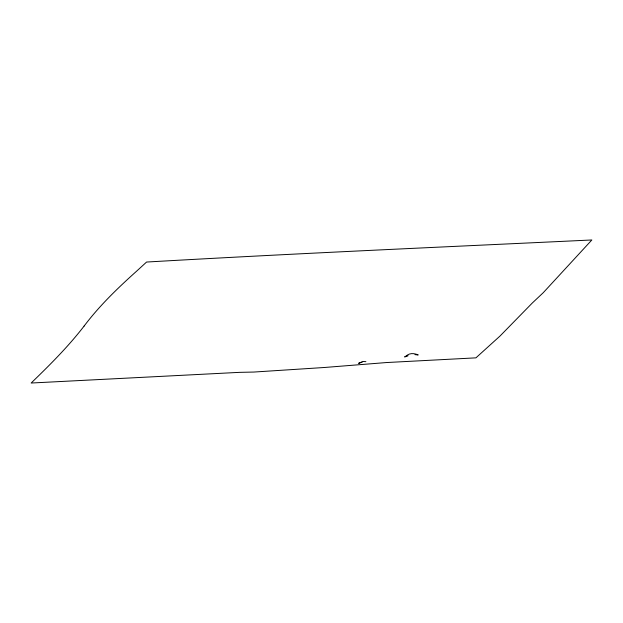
<?xml version="1.0" encoding="UTF-8"?>
<svg xmlns="http://www.w3.org/2000/svg" width="623" height="623" viewBox="0 0 623 623"><rect width="100%" height="100%" fill="white"/><g stroke="black" fill="none" stroke-linecap="round" stroke-linejoin="round"><path stroke-width="0.93" d="M362.072 362.165L358.575 363.334L363.014 361.457L365.888 361.667M408.096 355.749L404.607 356.924L407.52 355.383L405.518 356.691C408.906 352.789 413.898 353.015 418.189 354.946L416.561 354.674M414.98 354.658L417.176 354.596L415.603 354.635M84.097 326.078C68.257 346.637 49.793 365.016 31.15 383.028L239.621 372.352L253.802 372.056L324.178 367.508L386.595 362.539L475.917 357.851L500.02 336.031L532.346 302.973L543.248 292.701L591.85 239.972C443.389 247.004 294.959 253.483 146.576 262.042L138.368 269.572A134.366 47.776 86.9 0 0 136.725 271.067C117.809 288.021 99.415 305.729 84.097 326.078"/></g></svg>
